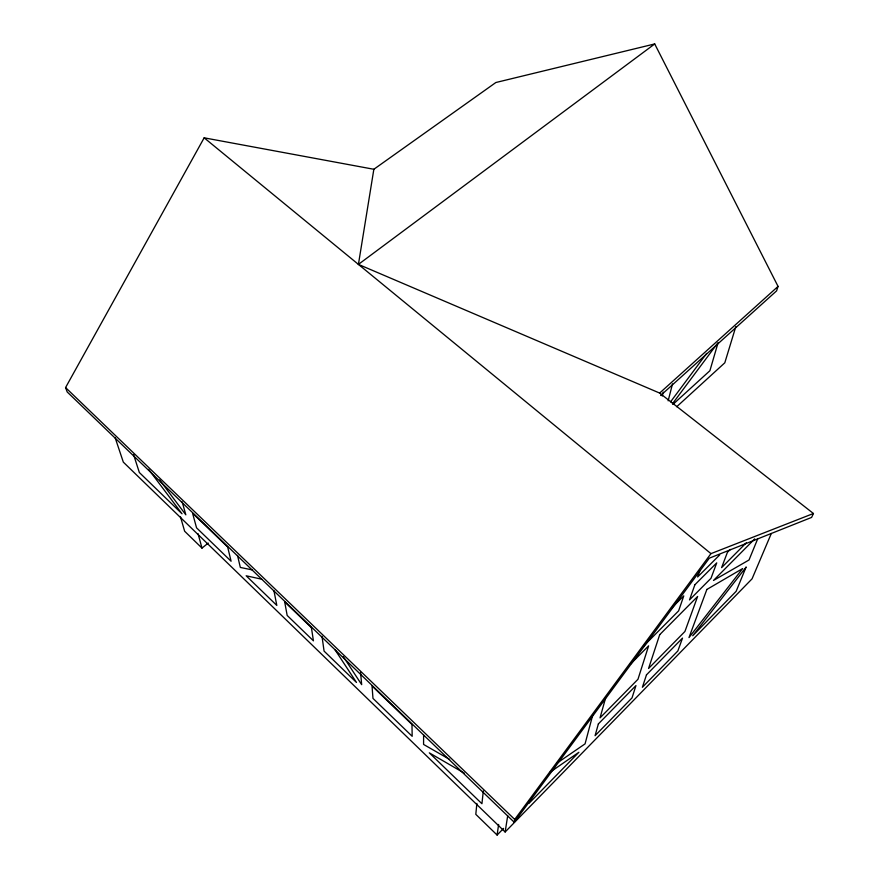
<?xml version="1.0" encoding="UTF-8"?>
<svg xmlns="http://www.w3.org/2000/svg" width="879" height="879" viewBox="0 0 879 879"><rect width="100%" height="100%" fill="white"/><g stroke="black" fill="none" stroke-linecap="round" stroke-linejoin="round"><path stroke-width="1.32" d="M423.601 734.976L423.579 744.436L449.663 759.434M476.879 803.406L475.803 814.339L497.107 835.05L503.623 828.381M483.318 790.957L481.934 803.736L429.315 752.853L464.222 773.102M497.107 835.05L498.624 824.458M115.083 437.533L123.324 462.134L505.139 831.995L507.699 815.767M373.85 169.273L204.159 137.827L65.573 387.573L67.178 391.935L514.237 822.261L709.32 558.176L811.614 517.412L813.427 513.501L659.646 393.067L358.423 264.392L373.85 169.273L495.855 82.516L654.712 43.95L778.058 286.411L776.575 290.894L660.623 395.495M514.237 822.261L514.72 819.426L710.957 553.638L813.427 513.501M529.356 800.923L528.861 803.472L578.876 752.281L550.199 772.125M662.239 396.033L663.216 392.122M668.15 400.835L672.512 383.892M592.699 715.154L585.062 743.865L556.956 763.159M605.763 697.355L600.038 717.879L637.967 679.28L648.625 645.845L630.254 664.37M735.866 326.483L724.801 362.807L676.731 406.724M699.86 570.647L697.629 576.965L719.692 554.924M757.72 538.805L749.007 560L713.495 580.448L754.72 538.904M771.312 533.498L752.061 578.832L505.139 831.995M670.567 401.846L706.661 353.402M672.446 403.791L718.132 342.524L709.902 370.718L672.995 404.351M643.417 646.263L678.621 610.861L683.774 595.874L671.182 608.488M746.381 542.695L721.604 567.625L727.416 552.331L730.328 549.419M659.646 393.067L778.058 286.411M180.514 516.951L184.645 531.235L201.983 548.1L208.235 543.068M358.423 264.392L654.712 43.95M252.064 569.867L240.319 567.438L237.528 555.418M261.755 579.206L246.164 575.789L276.808 605.422L273.962 590.787M204.159 137.827L710.957 553.638M65.573 387.573L514.72 819.426M159.593 479.901L185.832 514.819L182.173 501.854M148.595 469.32L182.019 513.786L139.343 472.517L133.542 454.476M343.228 656.514L361.676 684.653L360.555 672.358M334.965 649.691L356.478 682.445L324.076 651.108L322 636.308M198.061 533.729L201.983 548.1M598.357 723.933L595.083 735.69L632.034 697.871L635.946 685.587L598.357 723.933M646.472 674.863L642.384 687.279L677.852 650.965L682.522 638.088L646.472 674.863M659.7 634.682L648.57 668.479L684.928 631.474L697.629 596.445L659.7 634.682M694.871 584.766L689.521 599.896L711.012 578.272L716.737 562.868L694.871 584.766M706.87 589.446L688.982 637.594L742.645 568.57L706.87 589.446M746.062 567.175L736.152 591.303L692.718 635.759L746.062 567.175M227.661 547.013L192.567 513.215L196.555 527.839L231.089 561.22L227.661 547.013M311.419 627.65L284.697 601.928L287.169 615.443L313.429 640.824L311.419 627.65M411.976 724.472L372.037 686.005L372.971 698.387L412.174 736.294L411.976 724.472"/></g></svg>
